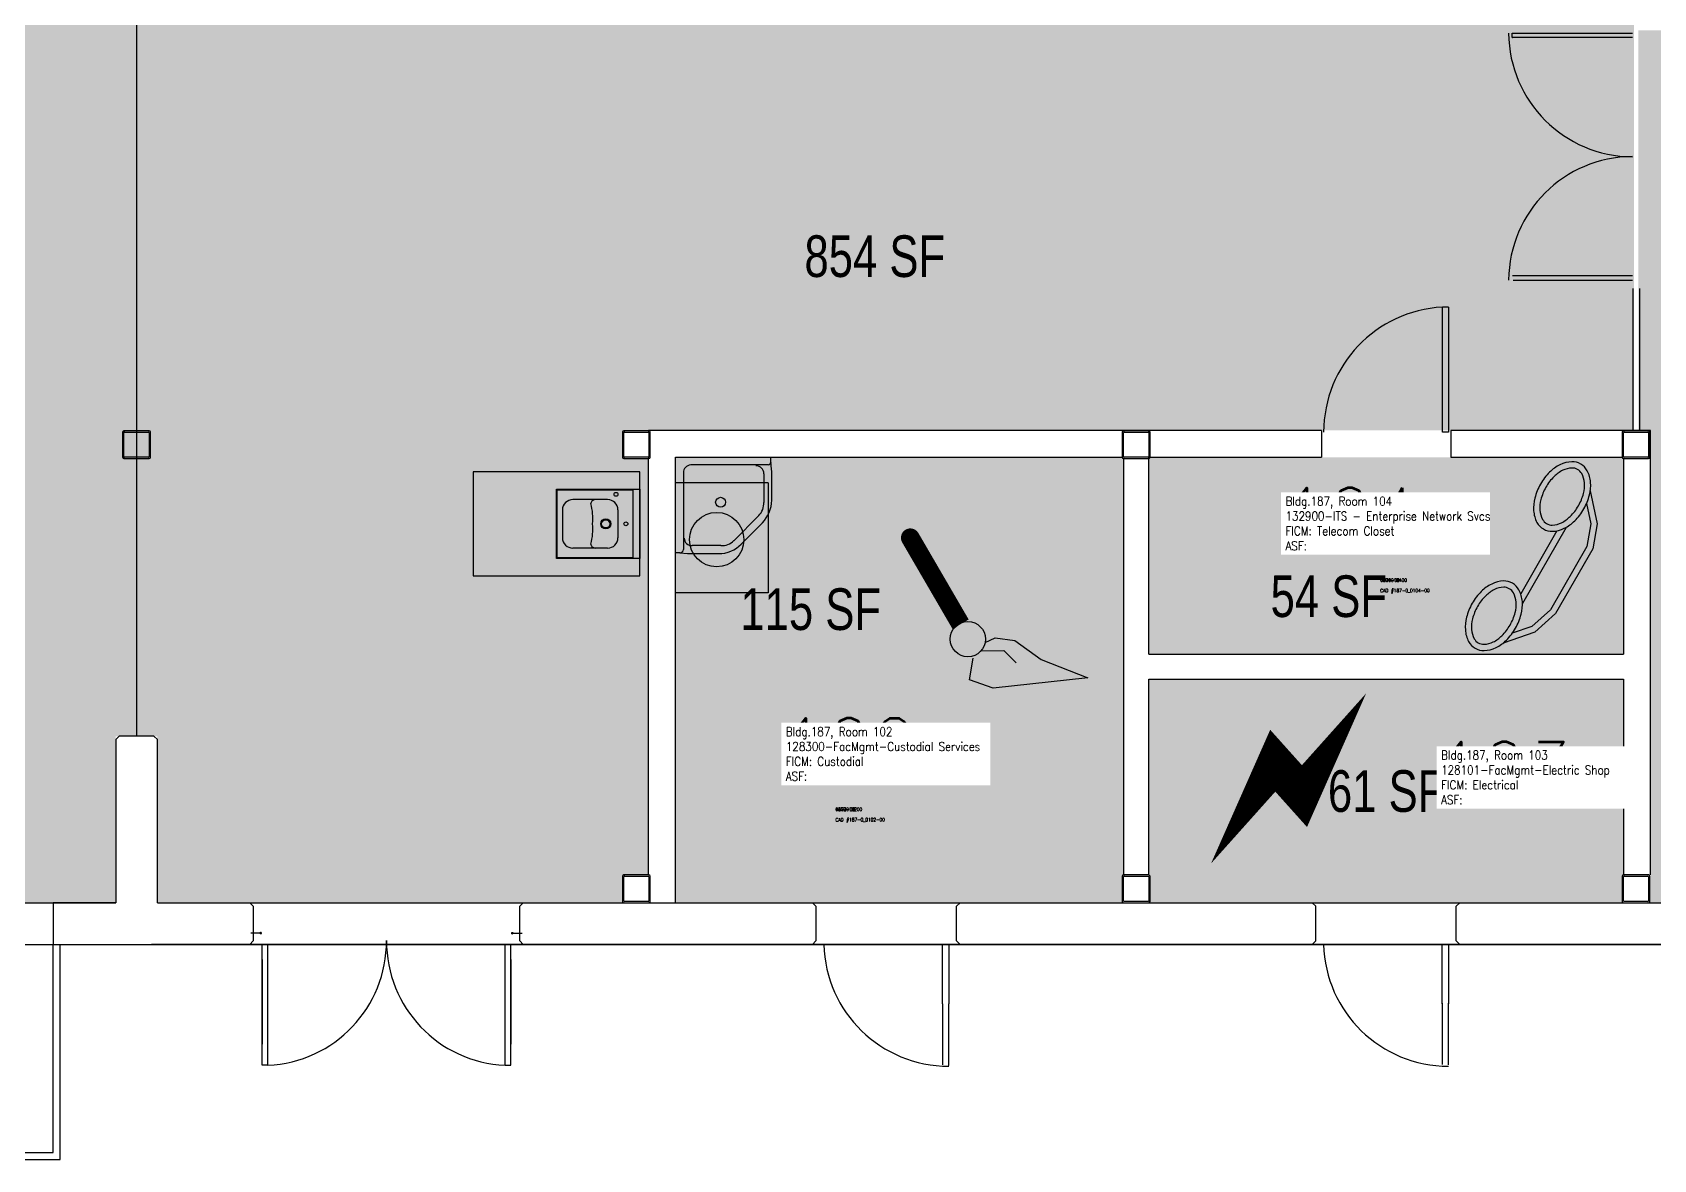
# Model space of a CAD drawing. Header units: inches. Extents: x -576 to 1569, y -102 to 531.
# Drawn here: x 840 to 1307.1, y -62 to 262.8 of the extents above; entities that cross this region are included whole.
import ezdxf
from ezdxf.enums import TextEntityAlignment as Align

# ---------------------------------------------------------------- set-up
doc = ezdxf.new("R2010")
doc.units = ezdxf.units.IN
doc.header["$LTSCALE"] = 0.25
doc.header["$MEASUREMENT"] = 0
doc.layers.get('0').update_dxf_attribs({"linetype": 'CONTINUOUS'})
doc.layers.get('DEFPOINTS').update_dxf_attribs({"linetype": 'CONTINUOUS'})
for name, color, linetype in [('A-DOOR', 2, 'CONTINUOUS'), ('A-FLOR', 3, 'CONTINUOUS'), ('A-IDEN-CNUM', 7, 'CONTINUOUS'), ('A-IDEN-ICON', 4, 'CONTINUOUS'), ('A-IDEN-RNUM', 7, 'CONTINUOUS'), ('A-IDEN-SNUM', 4, 'CONTINUOUS'), ('A-IDEN-VNUM', 4, 'CONTINUOUS'), ('A-SITE', 3, 'CONTINUOUS'), ('A-WALL', 5, 'CONTINUOUS'), ('AREA-GROSS', 1, 'CONTINUOUS'), ('AREA-TEXT', 3, 'CONTINUOUS'), ('Rooms-Category-Color', 7, 'CONTINUOUS'), ('Rooms-College-Color', 7, 'CONTINUOUS'), ('Rooms-Department-Color', 7, 'CONTINUOUS'), ('Rooms-Division-Color', 7, 'CONTINUOUS'), ('Rooms-Information', 7, 'CONTINUOUS')]:
    doc.layers.add(name, color=color, linetype=linetype)
doc.styles.add('AREA', font='arial.ttf', dxfattribs={"width": 0.75, "height": 12})
doc.styles.add('ROOMSNUMBER', font='txt.shx', dxfattribs={"height": 0.03})
doc.styles.add('ROOMVNUMBER', font='simplex.shx', dxfattribs={"width": 0.85})

# ---------------------------------------------------------------- blocks, each defined once
blk = doc.blocks.new('CPPHONE')
for p, q in [((0.0169, 0.0279), (-0.0182, -0.0329)), ((0.0096, 0.0252), (-0.0196, -0.0252))]:
    blk.add_line(p, q)
for points in [[(0.0288, 0.0786, 0.139889), (0.0216, 0.0804, 0.107118), (0.0122, 0.0781, 0.079812), (0.0039, 0.0722, 0.067459), (-0.0035, 0.0626, 0.067459), (-0.008, 0.0515, 0.079812), (-0.009, 0.0413, 0.107118), (-0.0064, 0.032, 0.139889), (-0.0012, 0.0267, 0.139889), (0.0061, 0.0248, 0.107118), (0.0155, 0.0272, 0.079812), (0.0238, 0.0331, 0.067459), (0.0312, 0.0426, 0.067459), (0.0357, 0.0538, 0.079812), (0.0367, 0.0639, 0.107118), (0.034, 0.0732, 0.139889)], [(0.0263, 0.0743, 0.139889), (0.0218, 0.0754, 0.107118), (0.0144, 0.0736, 0.079812), (0.0074, 0.0686, 0.067459), (0.0008, 0.0601, 0.067459), (-0.0032, 0.0502, 0.079812), (-0.004, 0.0417, 0.107118), (-0.0019, 0.0344, 0.139889), (0.0013, 0.031, 0.139889), (0.0059, 0.0298, 0.107118), (0.0133, 0.0317, 0.079812), (0.0203, 0.0367, 0.067459), (0.0268, 0.0451, 0.067459), (0.0309, 0.055, 0.079812), (0.0317, 0.0636, 0.107118), (0.0296, 0.0709, 0.139889)], [(-0.0262, -0.0167, 0.139889), (-0.0334, -0.0148, 0.107118), (-0.0428, -0.0172, 0.079812), (-0.0511, -0.0231, 0.067459), (-0.0585, -0.0326, 0.067459), (-0.063, -0.0438, 0.079812), (-0.064, -0.0539, 0.107118), (-0.0614, -0.0632, 0.139889), (-0.0562, -0.0686, 0.139889), (-0.0489, -0.0704, 0.107118), (-0.0395, -0.0681, 0.079812), (-0.0312, -0.0622, 0.067459), (-0.0238, -0.0526, 0.067459), (-0.0193, -0.0415, 0.079812), (-0.0183, -0.0313, 0.107118), (-0.021, -0.022, 0.139889)], [(-0.0287, -0.021, 0.139889), (-0.0332, -0.0198, 0.107118), (-0.0406, -0.0217, 0.079812), (-0.0476, -0.0267, 0.067459), (-0.0542, -0.0351, 0.067459), (-0.0582, -0.045, 0.079812), (-0.059, -0.0536, 0.107118), (-0.0569, -0.0609, 0.139889), (-0.0537, -0.0643, 0.139889), (-0.0491, -0.0654, 0.107118), (-0.0417, -0.0636, 0.079812), (-0.0347, -0.0586, 0.067459), (-0.0282, -0.0501, 0.067459), (-0.0241, -0.0402, 0.079812), (-0.0233, -0.0317, 0.107118), (-0.0254, -0.0244, 0.139889)]]:
    blk.add_lwpolyline(points, format="xyb", close=True)
for points in [[(0.0364, 0.0572), (0.0417, 0.0308), (0.0382, 0.0108), (0.0082, -0.0411), (-0.0083, -0.0558), (-0.0338, -0.0645)], [(0.0334, 0.047), (0.0366, 0.0307), (0.0334, 0.0126), (0.0043, -0.0379), (-0.0109, -0.0514), (-0.0265, -0.0567)]]:
    blk.add_lwpolyline(points)
blk = doc.blocks.new('CPCUST')
for p, q in [((0.0297, -0.0341), (0.0376, -0.0302)), ((0.0376, -0.0302), (0.0533, -0.0324)), ((0.0533, -0.0324), (0.0745, -0.0479)), ((0.0171, -0.0639), (0.02, -0.0466)), ((0.0262, -0.0408), (0.0446, -0.0406)), ((0.0446, -0.0406), (0.0543, -0.0505)), ((0.0745, -0.0479), (0.1117, -0.0625)), ((0.0358, -0.0705), (0.0171, -0.0639)), ((0.1117, -0.0625), (0.0358, -0.0705))]:
    blk.add_line(p, q)
at = {"const_width": 0.015}
blk.add_lwpolyline([(-0.03, 0.05), (0.01, -0.0193)], dxfattribs=at)
at = {"const_width": 0.0075}
blk.add_lwpolyline([(-0.0332, 0.0481, 1), (-0.0268, 0.0519, 1)], format="xyb", close=True, dxfattribs=at)
blk.add_circle((0.0158, -0.0313), 0.0141)
blk = doc.blocks.new('CPELECT')
blk.add_lwpolyline([(0.0623, 0.0629, 0, 0.03, 0), (0.0105, -0.0168, 0.03, 0.03, 0), (-0.0105, 0.0068, 0.03, 0, 0), (-0.0623, -0.0729, 0.03, 0, 0)], format="xyseb")

msp = doc.modelspace()

# ---------------------------------------------------------------- hatches: boundary and pattern name
at = {"layer": 'Rooms-Category-Color', "true_color": 0xe3f498}
for points in [[(864, 516), (12, 516), (12, 12), (864, 12)], [(1162, 384.63), (1162, 380), (1154, 380), (1154, 383.38), (1018, 383.38), (1018, 380), (1010, 380), (1010, 383.38), (864, 383.38), (864, 60), (876, 60), (876, 12), (1010, 12), (1010, 20), (1017.5, 20), (1017.5, 140), (1010, 140), (1010, 148.12), (1301.41, 148.12), (1301.41, 380), (1298.03, 380), (1298.03, 383.38), (1162.03, 383.38)], [(1302.66, 263.37), (1302.66, 148.12), (1306.16, 148.12), (1306.16, 12), (1440, 12), (1440, 263.37)]]:
    msp.add_hatch(color=61, dxfattribs=at).paths.add_polyline_path(points)
at = {"layer": 'Rooms-Category-Color', "true_color": 0xadadad}
for points in [[(1154.37, 12), (1154.37, 140.37), (1025.25, 140.37), (1025.25, 12)], [(1298.41, 83.63), (1161.62, 83.63), (1161.62, 140.37), (1298.41, 140.37)], [(1161.62, 12), (1298.41, 12), (1298.41, 76.38), (1161.62, 76.38)]]:
    msp.add_hatch(color=253, dxfattribs=at).paths.add_polyline_path(points)
at = {"layer": 'Rooms-College-Color', "true_color": 0xe3f498}
for points in [[(864, 516), (12, 516), (12, 12), (864, 12)], [(1162, 384.63), (1162, 380), (1154, 380), (1154, 383.38), (1018, 383.38), (1018, 380), (1010, 380), (1010, 383.38), (864, 383.38), (864, 60), (876, 60), (876, 12), (1010, 12), (1010, 20), (1017.5, 20), (1017.5, 140), (1010, 140), (1010, 148.12), (1301.41, 148.12), (1301.41, 380), (1298.03, 380), (1298.03, 383.38), (1162.03, 383.38)], [(1302.66, 263.37), (1302.66, 148.12), (1306.16, 148.12), (1306.16, 12), (1440, 12), (1440, 263.37)]]:
    msp.add_hatch(color=61, dxfattribs=at).paths.add_polyline_path(points)
at = {"layer": 'Rooms-College-Color', "true_color": 0xadadad}
for points in [[(1154.37, 12), (1154.37, 140.37), (1025.25, 140.37), (1025.25, 12)], [(1298.41, 83.63), (1161.62, 83.63), (1161.62, 140.37), (1298.41, 140.37)], [(1161.62, 12), (1298.41, 12), (1298.41, 76.38), (1161.62, 76.38)]]:
    msp.add_hatch(color=253, dxfattribs=at).paths.add_polyline_path(points)
at = {"layer": 'Rooms-Department-Color', "true_color": 0xe3f498}
for points in [[(864, 516), (12, 516), (12, 12), (864, 12)], [(1162, 384.63), (1162, 380), (1154, 380), (1154, 383.38), (1018, 383.38), (1018, 380), (1010, 380), (1010, 383.38), (864, 383.38), (864, 60), (876, 60), (876, 12), (1010, 12), (1010, 20), (1017.5, 20), (1017.5, 140), (1010, 140), (1010, 148.12), (1301.41, 148.12), (1301.41, 380), (1298.03, 380), (1298.03, 383.38), (1162.03, 383.38)], [(1302.66, 263.37), (1302.66, 148.12), (1306.16, 148.12), (1306.16, 12), (1440, 12), (1440, 263.37)]]:
    msp.add_hatch(color=61, dxfattribs=at).paths.add_polyline_path(points)
at = {"layer": 'Rooms-Department-Color', "true_color": 0xacacac}
for points in [[(1154.37, 12), (1154.37, 140.37), (1025.25, 140.37), (1025.25, 12)], [(1298.41, 83.63), (1161.62, 83.63), (1161.62, 140.37), (1298.41, 140.37)], [(1161.62, 12), (1298.41, 12), (1298.41, 76.38), (1161.62, 76.38)]]:
    msp.add_hatch(color=253, dxfattribs=at).paths.add_polyline_path(points)
at = {"layer": 'Rooms-Division-Color', "true_color": 0xe3f498}
for points in [[(864, 516), (12, 516), (12, 12), (864, 12)], [(1162, 384.63), (1162, 380), (1154, 380), (1154, 383.38), (1018, 383.38), (1018, 380), (1010, 380), (1010, 383.38), (864, 383.38), (864, 60), (876, 60), (876, 12), (1010, 12), (1010, 20), (1017.5, 20), (1017.5, 140), (1010, 140), (1010, 148.12), (1301.41, 148.12), (1301.41, 380), (1298.03, 380), (1298.03, 383.38), (1162.03, 383.38)], [(1302.66, 263.37), (1302.66, 148.12), (1306.16, 148.12), (1306.16, 12), (1440, 12), (1440, 263.37)]]:
    msp.add_hatch(color=61, dxfattribs=at).paths.add_polyline_path(points)
at = {"layer": 'Rooms-Division-Color', "true_color": 0xadadad}
for points in [[(1154.37, 12), (1154.37, 140.37), (1025.25, 140.37), (1025.25, 12)], [(1298.41, 83.63), (1161.62, 83.63), (1161.62, 140.37), (1298.41, 140.37)], [(1161.62, 12), (1298.41, 12), (1298.41, 76.38), (1161.62, 76.38)]]:
    msp.add_hatch(color=253, dxfattribs=at).paths.add_polyline_path(points)

# ---------------------------------------------------------------- linework, layer by layer
at = {"layer": 'A-DOOR'}
for p, q in [((1266.35, 261.31), (1266.35, 262.56)), ((1266.35, 262.56), (1266.6, 262.56)), ((1266.6, 262.56), (1300.97, 262.56)), ((1266.6, 262.56), (1269.16, 262.56)), ((1266.35, 261.31), (1266.47, 261.31)), ((1300.97, 261.31), (1266.47, 261.31)), ((1300.97, 192.69), (1266.47, 192.69)), ((1266.6, 191.44), (1300.97, 191.44)), ((1266.6, 191.44), (1269.16, 191.44)), ((1246.27, 147.62), (1246.27, 183.62)), ((1248.02, 183.62), (1246.27, 183.62)), ((1248.02, 183.62), (1248.02, 147.62)), ((1248.02, 147.62), (1246.27, 147.62)), ((977.85, -34.84), (977.85, 0)), ((1102.18, -17.09), (1102.18, 0)), ((1104.04, 0), (1104.04, -17.09)), ((1246.13, -17.09), (1246.13, 0)), ((1248, 0), (1248, -17.09)), ((906.16, -34.84), (906.16, 0)), ((906.16, -4.38), (906.16, -28.76)), ((907.84, -34.84), (907.85, 0)), ((976.18, -34.84), (976.17, 0)), ((977.85, -4.38), (977.85, -28.76)), ((1102.18, -17.09), (1102.18, -34.73)), ((1104.04, -34.85), (1104.04, -17.09)), ((1246.13, -16.97), (1246.13, -34.62)), ((1248, -34.73), (1248, -16.97)), ((907.84, -34.84), (906.16, -34.84)), ((976.18, -34.84), (977.85, -34.84))]:
    msp.add_line(p, q, dxfattribs=at)
for centre, radius, start, end in [((1301.16, 262.81), 35.84, 180.3996, 269.7003), ((1301.16, 191.19), 35.84, 90.2997, 179.6004), ((1248.1, 147.59), 36.08, 92.9061, 179.9479), ((906.23, 0.91), 35.78, 272.5812, 0.3461), ((977.79, 0.91), 35.78, 179.6539, 267.4188), ((1104, 0.91), 36, 181.4499, 270), ((1248, 0.91), 36, 181.4499, 270)]:
    msp.add_arc(centre, radius, start, end, dxfattribs=at)
at = {"layer": 'A-FLOR'}
for p, q in [((870, 384), (870, 60)), ((1211.38, 148.12), (1211.38, 140.37)), ((1248.66, 148.12), (1248.66, 140.37, 0)), ((1052.79, 139.16), (1052.79, 140.37)), ((1014.99, 136.18), (966.99, 136.18)), ((966.99, 136.18), (966.99, 106.18)), ((1014.99, 106.18), (1014.99, 136.18)), ((1027.55, 135.88), (1027.55, 113.81)), ((1051.95, 138.15), (1029.67, 138.15)), ((1050.75, 135.63), (1050.75, 127.37)), ((1052.96, 136.98), (1052.79, 139.16)), ((1052.99, 136.3), (1052.96, 136.98)), ((1052.99, 127.98), (1052.99, 136.3)), ((990.99, 131.18), (1014.99, 131.18)), ((990.99, 111.18), (990.99, 131.18)), ((991.18, 130.99), (1012.99, 130.99)), ((991.18, 111.37), (991.18, 130.99)), ((1012.99, 131.18), (1012.99, 111.18)), ((1014.99, 131.18), (1014.99, 111.18)), ((1051.94, 133, 0), (1025.25, 133, 0)), ((1051.94, 133, 0), (1051.94, 101.27, 0)), ((1005.71, 128.18), (995.71, 128.18)), ((992.71, 125.18), (992.71, 117.18)), ((1008.71, 125.18), (1008.71, 117.18)), ((1049.26, 123.58), (1042.06, 116.33)), ((1044.23, 115.32), (1050.3, 121.49)), ((1005.71, 114.18), (995.71, 114.18)), ((1026.54, 112.79), (1025.25, 112.79)), ((1026.54, 112.79), (1028.7, 112.64)), ((1028.7, 112.64), (1029.4, 112.6)), ((1029.4, 112.6), (1037.73, 112.6)), ((1038.38, 114.9), (1030.05, 114.9)), ((1014.99, 111.18), (990.99, 111.18)), ((1012.99, 111.37), (991.18, 111.37)), ((966.99, 106.18), (1014.99, 106.18)), ((1051.94, 101.27, 0), (1025.25, 101.27, 0)), ((902.64, 0), (981.39, 0))]:
    msp.add_line(p, q, dxfattribs=at)
for centre, radius in [((1008.14, 129.68), 0.562), ((1038.28, 127.4), 1.43), ((1005.19, 121.18), 1.44), ((1005.19, 121.18), 1.19), ((1010.99, 121.18), 0.562), ((1037.14, 116.64, 0), 7.84)]:
    msp.add_circle(centre, radius, dxfattribs=at)
for centre, radius, start, end in [((1029.8, 135.9), 2.26, 93.4155, 180.3823), ((1048.51, 135.65), 2.24, 359.7081, 91.0517), ((1051.74, 139.24), 1.11, 280.8985, 349.081), ((995.71, 125.18), 3, 90, 180), ((1001.41, 127.14), 0.5, 157.3656, 193.5923), ((982.48, 122.56), 18.98, 355.8264, 13.5923), ((1002.23, 126.8), 1.38, 91.4692, 157.3656), ((1005.71, 125.18), 3, 0, 90), ((1045.47, 127.26), 5.29, 315.8834, 1.2617), ((1043.77, 127.99), 9.22, 315.1165, 359.9457), ((1005.19, 121.18), 1.19, 16.8895, 152.8576), ((995.71, 117.18), 3, 180, 270), ((982.48, 119.8), 18.98, 346.4077, 4.1736), ((1005.71, 117.18), 3, 270, 0), ((1029.95, 117.06), 2.16, 179.2255, 272.7849), ((1001.41, 115.22), 0.5, 166.4077, 202.6344), ((1002.23, 115.56), 1.38, 202.6344, 268.5308), ((1026.51, 113.82), 1.03, 271.4244, 359.3389), ((1037.73, 121.73), 9.13, 270, 315.4404), ((1038.69, 119.56), 4.66, 266.1882, 316.299)]:
    msp.add_arc(centre, radius, start, end, dxfattribs=at)
at = {"layer": 'A-SITE'}
for p, q in [((846, -60), (846, 0)), ((848, -62), (848, 0)), ((438, -60), (846, -60)), ((436, -62), (848, -62))]:
    msp.add_line(p, q, dxfattribs=at)
at = {"layer": 'A-WALL'}
for p, q in [((1301.07, 189.04), (1301.07, 148.12)), ((1303, 189.04), (1303, 148.12)), ((866, 147.62), (866, 140.37)), ((873.56, 148), (866.37, 148)), ((866.37, 148), (866.64, 148)), ((866.37, 140.56), (866.37, 147.44)), ((866.56, 147.62), (873.44, 147.62)), ((873.62, 148), (873.56, 148)), ((873.62, 147.44), (873.62, 140.56)), ((874, 140.37), (874, 147.62)), ((1010, 147.62), (1010, 140.37)), ((1017.56, 148), (1010.37, 148)), ((1010.37, 148), (1010.64, 148)), ((1010.37, 140.56), (1010.37, 147.44)), ((1010.56, 147.62), (1017.44, 147.62)), ((1211.38, 148.12), (1017.5, 148.12)), ((1017.62, 148), (1017.56, 148)), ((1017.62, 147.44), (1017.62, 140.56)), ((1018, 140.37), (1018, 147.62)), ((1154, 147.62), (1154, 140.37)), ((1161.56, 148), (1154.37, 148)), ((1154.37, 148), (1154.64, 148)), ((1154.37, 140.56), (1154.37, 147.44)), ((1154.56, 147.62), (1161.44, 147.62)), ((1161.62, 148), (1161.56, 148)), ((1161.62, 147.44), (1161.62, 140.56)), ((1162, 140.37), (1162, 147.62)), ((1306.16, 148.12), (1248.66, 148.12)), ((1298.03, 147.62), (1298.03, 140.37)), ((1305.59, 148), (1298.41, 148)), ((1298.41, 148), (1298.67, 148)), ((1298.41, 140.56), (1298.41, 147.44)), ((1298.6, 147.62), (1305.47, 147.62)), ((1305.66, 148), (1305.59, 148)), ((1305.66, 147.44), (1305.66, 140.56)), ((1306.03, 140.37), (1306.03, 147.62)), ((1306.16, 20), (1306.16, 148.12)), ((873.44, 140.37), (866.56, 140.37)), ((1017.44, 140.37), (1010.56, 140.37)), ((1025.25, 140.37), (1154, 140.37, 0)), ((1025.25, 12), (1025.25, 140.37)), ((1161.44, 140.37), (1154.56, 140.37)), ((1162, 140.37, 0), (1211.38, 140.37, 0)), ((1248.66, 140.37, 0), (1298.03, 140.37, 0)), ((1305.47, 140.37), (1298.6, 140.37)), ((866.37, 140), (873.62, 140)), ((1010.37, 140), (1017.62, 140)), ((1017.5, 20), (1017.5, 140)), ((1154.37, 140), (1161.62, 140)), ((1154.37, 140), (1154.37, 20)), ((1161.62, 83.63), (1161.62, 140)), ((1298.41, 140), (1305.66, 140)), ((1298.41, 140), (1298.41, 83.63)), ((1161.62, 83.63), (1298.41, 83.63)), ((1161.62, 20), (1161.62, 76.38)), ((1161.62, 76.38), (1298.41, 76.38)), ((1298.41, 76.38), (1298.41, 20)), ((865, 60), (864, 59)), ((865, 60), (864, 59)), ((864, 59), (864, 12)), ((864, 59), (864, 12)), ((875, 60), (865, 60)), ((875, 60), (865, 60)), ((876, 59), (875, 60)), ((876, 59), (875, 60)), ((876, 12), (876, 59)), ((876, 12), (876, 59)), ((1010, 19.63), (1010, 12.38)), ((1017.56, 20), (1010.37, 20)), ((1010.37, 20), (1010.64, 20)), ((1010.37, 12.56), (1010.37, 19.44)), ((1010.56, 19.63), (1017.44, 19.63)), ((1017.62, 20), (1017.56, 20)), ((1017.62, 19.44), (1017.62, 12.56)), ((1018, 12.38), (1018, 19.63)), ((1154, 19.63), (1154, 12.38)), ((1161.56, 20), (1154.37, 20)), ((1154.37, 20), (1154.64, 20)), ((1154.37, 12.56), (1154.37, 19.44)), ((1154.56, 19.63), (1161.44, 19.63)), ((1161.62, 20), (1161.56, 20)), ((1161.62, 19.44), (1161.62, 12.56)), ((1162, 12.38), (1162, 19.63)), ((1298.03, 19.63), (1298.03, 12.38)), ((1305.59, 20), (1298.41, 20)), ((1298.41, 20), (1298.67, 20)), ((1298.41, 12.56), (1298.41, 19.44)), ((1298.6, 19.63), (1305.47, 19.63)), ((1305.66, 20), (1305.59, 20)), ((1305.66, 19.44), (1305.66, 12.56)), ((1306.03, 12.38), (1306.03, 19.63)), ((127.4, 12), (846, 12)), ((846, 12), (864, 12)), ((846, 12), (846, 0)), ((864, 12), (846, 12)), ((846, 12), (846, 0)), ((876, 12), (902.64, 12)), ((876, 12), (1358, 12)), ((876, 12), (902.64, 12)), ((902.64, 12), (903.64, 11)), ((902.64, 12), (903.64, 11)), ((903.64, 11), (903.64, 1)), ((903.64, 11), (903.64, 1)), ((980.39, 11), (981.39, 12)), ((980.39, 11), (981.39, 12)), ((980.39, 1), (980.39, 11)), ((980.39, 1), (980.39, 11)), ((981.39, 12), (1014, 12)), ((1010.37, 12), (1017.62, 12)), ((1017.44, 12.38), (1010.56, 12.38)), ((1014, 12), (1064.75, 12)), ((1064.75, 12), (1065.75, 11)), ((1065.75, 11), (1065.75, 1)), ((1106.25, 11), (1107.25, 12)), ((1106.25, 1), (1106.25, 11)), ((1107.25, 12), (1158, 12)), ((1154.37, 12), (1161.62, 12)), ((1161.44, 12.38), (1154.56, 12.38)), ((1158, 12), (1208.75, 12)), ((1208.75, 12), (1209.75, 11)), ((1209.75, 1), (1209.75, 11)), ((1250.25, 11), (1251.25, 12)), ((1250.25, 1), (1250.25, 11)), ((1251.25, 12), (1308, 12)), ((1298.41, 12), (1305.66, 12)), ((1305.47, 12.38), (1298.6, 12.38)), ((127.4, 0), (846, 0)), ((846, 0), (902.64, 0)), ((846, 0), (874.32, 0)), ((1358, 0), (874.32, 0)), ((903.64, 1), (902.64, 0)), ((903.64, 1), (902.64, 0)), ((981.39, 0), (980.39, 1)), ((981.39, 0), (980.39, 1)), ((1065.75, 1), (1064.75, 0)), ((1107.25, 0), (1106.25, 1)), ((1209.75, 1), (1208.75, 0)), ((1251.25, 0), (1250.25, 1)), ((1064.75, 0), (981.39, 0)), ((1208.75, 0), (1107.25, 0)), ((1358, 0), (1251.25, 0))]:
    msp.add_line(p, q, dxfattribs=at)
for centre, radius, start, end in [((866.37, 147.62), 0.375, 90, 180), ((866.56, 147.44), 0.188, 90, 180), ((873.44, 147.44), 0.188, 0, 90), ((873.62, 147.62), 0.375, 0, 90), ((1010.37, 147.62), 0.375, 90, 180), ((1010.56, 147.44), 0.188, 90, 180), ((1017.44, 147.44), 0.188, 0, 90), ((1017.62, 147.62), 0.375, 0, 90), ((1154.37, 147.62), 0.375, 90, 180), ((1154.56, 147.44), 0.188, 90, 180), ((1161.44, 147.44), 0.188, 0, 90), ((1161.62, 147.62), 0.375, 0, 90), ((1298.41, 147.62), 0.375, 90, 180), ((1298.6, 147.44), 0.188, 90, 180), ((1305.47, 147.44), 0.188, 0, 90), ((1305.66, 147.62), 0.375, 0, 90), ((866.37, 140.37), 0.375, 180, 270), ((866.56, 140.56), 0.188, 180, 270), ((873.44, 140.56), 0.188, 270, 0), ((873.62, 140.37), 0.375, 270, 0), ((1010.37, 140.37), 0.375, 180, 270), ((1010.56, 140.56), 0.188, 180, 270), ((1017.44, 140.56), 0.188, 270, 0), ((1017.62, 140.37), 0.375, 270, 0), ((1154.37, 140.37), 0.375, 180, 270), ((1154.56, 140.56), 0.188, 180, 270), ((1161.44, 140.56), 0.188, 270, 0), ((1161.62, 140.37), 0.375, 270, 0), ((1298.41, 140.37), 0.375, 180, 270), ((1298.6, 140.56), 0.188, 180, 270), ((1305.47, 140.56), 0.188, 270, 0), ((1305.66, 140.37), 0.375, 270, 0), ((1010.37, 19.63), 0.375, 90, 180), ((1010.56, 19.44), 0.188, 90, 180), ((1017.44, 19.44), 0.188, 0, 90), ((1017.62, 19.63), 0.375, 0, 90), ((1154.37, 19.63), 0.375, 90, 180), ((1154.56, 19.44), 0.188, 90, 180), ((1161.44, 19.44), 0.188, 0, 90), ((1161.62, 19.63), 0.375, 0, 90), ((1298.41, 19.63), 0.375, 90, 180), ((1298.6, 19.44), 0.188, 90, 180), ((1305.47, 19.44), 0.188, 0, 90), ((1305.66, 19.63), 0.375, 0, 90), ((1010.37, 12.38), 0.375, 180, 270), ((1010.56, 12.56), 0.188, 180, 270), ((1017.44, 12.56), 0.188, 270, 0), ((1017.62, 12.38), 0.375, 270, 0), ((1154.37, 12.38), 0.375, 180, 270), ((1154.56, 12.56), 0.188, 180, 270), ((1161.44, 12.56), 0.188, 270, 0), ((1161.62, 12.38), 0.375, 270, 0), ((1298.41, 12.38), 0.375, 180, 270), ((1298.6, 12.56), 0.188, 180, 270), ((1305.47, 12.56), 0.188, 270, 0), ((1305.66, 12.38), 0.375, 270, 0)]:
    msp.add_arc(centre, radius, start, end, dxfattribs=at)
at = {"layer": 'AREA-GROSS'}
msp.add_lwpolyline([(1458, 528), (-0.03, 528), (0, 1), (1, 0), (1458, 0)], close=True, dxfattribs=at)
at = {"layer": 'DEFPOINTS'}
for p, q in [((904.34, 3.26), (902.89, 3.26)), ((904.63, 3.26), (904.43, 3.26)), ((905.99, 3.26), (904.76, 3.26)), ((905.99, 3.26), (904.76, 3.26)), ((905.73, 3.01), (905.73, 3.51)), ((905.75, 3.51), (905.73, 3.51)), ((905.75, 3.01), (905.73, 3.01)), ((905.75, 3.51), (905.75, 3.01)), ((905.85, 3.45), (905.75, 3.45)), ((905.85, 3.35), (905.75, 3.35)), ((905.85, 3.17), (905.75, 3.17)), ((905.85, 3.08), (905.75, 3.08)), ((905.89, 3.4), (905.89, 3.12)), ((978.03, 3.26), (979.26, 3.26)), ((978.03, 3.26), (979.26, 3.26)), ((978.12, 3.4), (978.12, 3.12)), ((978.16, 3.45), (978.27, 3.45)), ((978.16, 3.35), (978.27, 3.35)), ((978.16, 3.17), (978.27, 3.17)), ((978.16, 3.08), (978.27, 3.08)), ((978.27, 3.51), (978.27, 3.01)), ((978.27, 3.51), (978.29, 3.51)), ((978.27, 3.01), (978.29, 3.01)), ((978.29, 3.01), (978.29, 3.51)), ((979.39, 3.26), (979.58, 3.26)), ((979.68, 3.26), (981.12, 3.26))]:
    msp.add_line(p, q, dxfattribs=at)
for centre, major_axis, ratio in [((905.85, 3.4), (0, 0.0462), 0.827436), ((905.85, 3.26), (0, 0.0925), 0.413718), ((905.85, 3.12), (0, 0.0462), 0.827436)]:
    msp.add_ellipse(centre, major_axis=major_axis, ratio=ratio, start_param=3.141593, end_param=6.283185, dxfattribs=at)
at = {"layer": 'DEFPOINTS', "extrusion": (0, 0, -1)}
for centre, major_axis, ratio in [((978.16, 3.4), (0, 0.0462), 0.827436), ((978.16, 3.26), (0, 0.0925), 0.413718), ((978.16, 3.12), (0, 0.0462), 0.827436)]:
    msp.add_ellipse(centre, major_axis=major_axis, ratio=ratio, start_param=3.141593, end_param=6.283185, dxfattribs=at)

# ---------------------------------------------------------------- block references
at = {"layer": 'A-IDEN-ICON', "xscale": 360.0000000025632, "yscale": 360.0000000025632, "zscale": 360.0000000025632, "rotation": 0.1959893751911952}
for name, p in [('CPPHONE', (1275.82, 110.09)), ('CPCUST', (1103.79, 99.21)), ('CPELECT', (1201.92, 49.63))]:
    msp.add_blockref(name, p, dxfattribs=at)

# ---------------------------------------------------------------- texts
at = {"layer": 'A-IDEN-CNUM', "style": 'ROOMSNUMBER', "width": 0.85}
for s, p in [('CAD #187-0_0104-00', (1228.33, 101.45)), ('CAD #187-0_0103-00', (1248.34, 46.93)), ('CAD #187-0_0102-00', (1071.38, 35.41))]:
    msp.add_text(s, height=1, rotation=0.196, dxfattribs=at).set_placement(p)
at = {"layer": 'A-IDEN-RNUM', "style": 'ROOMSNUMBER', "width": 0.85}
for s, p in [('0104-00', (1228.33, 104.45)), ('0103-00', (1248.34, 49.93)), ('0102-00', (1071.38, 38.41))]:
    msp.add_text(s, height=1, rotation=0.196, dxfattribs=at).set_placement(p)
at = {"layer": 'A-IDEN-SNUM', "style": 'ROOMSNUMBER', "width": 0.85}
for s, p in [('1870010400', (1228.33, 104.45)), ('1870010300', (1248.34, 49.93)), ('1870010200', (1071.38, 38.41))]:
    msp.add_text(s, height=1, rotation=0.196, dxfattribs=at).set_placement(p)
at = {"layer": 'A-IDEN-VNUM', "style": 'ROOMVNUMBER', "width": 0.85}
for s, p in [('104', (1219.61, 113.56)), ('102', (1075.27, 47.16)), ('103', (1264.07, 40.4))]:
    msp.add_text(s, height=18, dxfattribs=at).set_placement(p, align=Align.CENTER)
at = {"layer": 'AREA-TEXT', "style": 'AREA', "width": 0.75}
for s, p in [('854 SF', (1082.7, 198.31)), ('115 SF', (1064.23, 96.6)), ('54 SF', (1213.5, 100.33)), ('61 SF', (1230.02, 44.19))]:
    msp.add_text(s, height=12, dxfattribs=at).set_placement(p, align=Align.MIDDLE_CENTER)

# ---------------------------------------------------------------- next in the draw order: texts
at = {"layer": 'Rooms-Information', "char_height": 2.5714, "width": 57.6, "attachment_point": 7, "style": 'ROOMVNUMBER', "bg_fill": 3, "box_fill_scale": 1.5, "bg_fill_color": 256, "bg_fill_true_color": 13158600, "bg_fill_transparency": 0}
for s, insert in [('Bldg.187, Room 104^M^J132900-ITS - Enterprise Network Svcs^M^JFICM: Telecom Closet^M^JASF: ', (1201.03, 113.56)), ('Bldg.187, Room 102^M^J128300-FacMgmt-Custodial Services^M^JFICM: Custodial^M^JASF: ', (1057.06, 47.16)), ('Bldg.187, Room 103^M^J128101-FacMgmt-Electric Shop^M^JFICM: Electrical^M^JASF: ', (1245.86, 40.4))]:
    msp.add_mtext(s, dxfattribs=dict(at, insert=insert))

doc.saveas('drawing.dxf')
